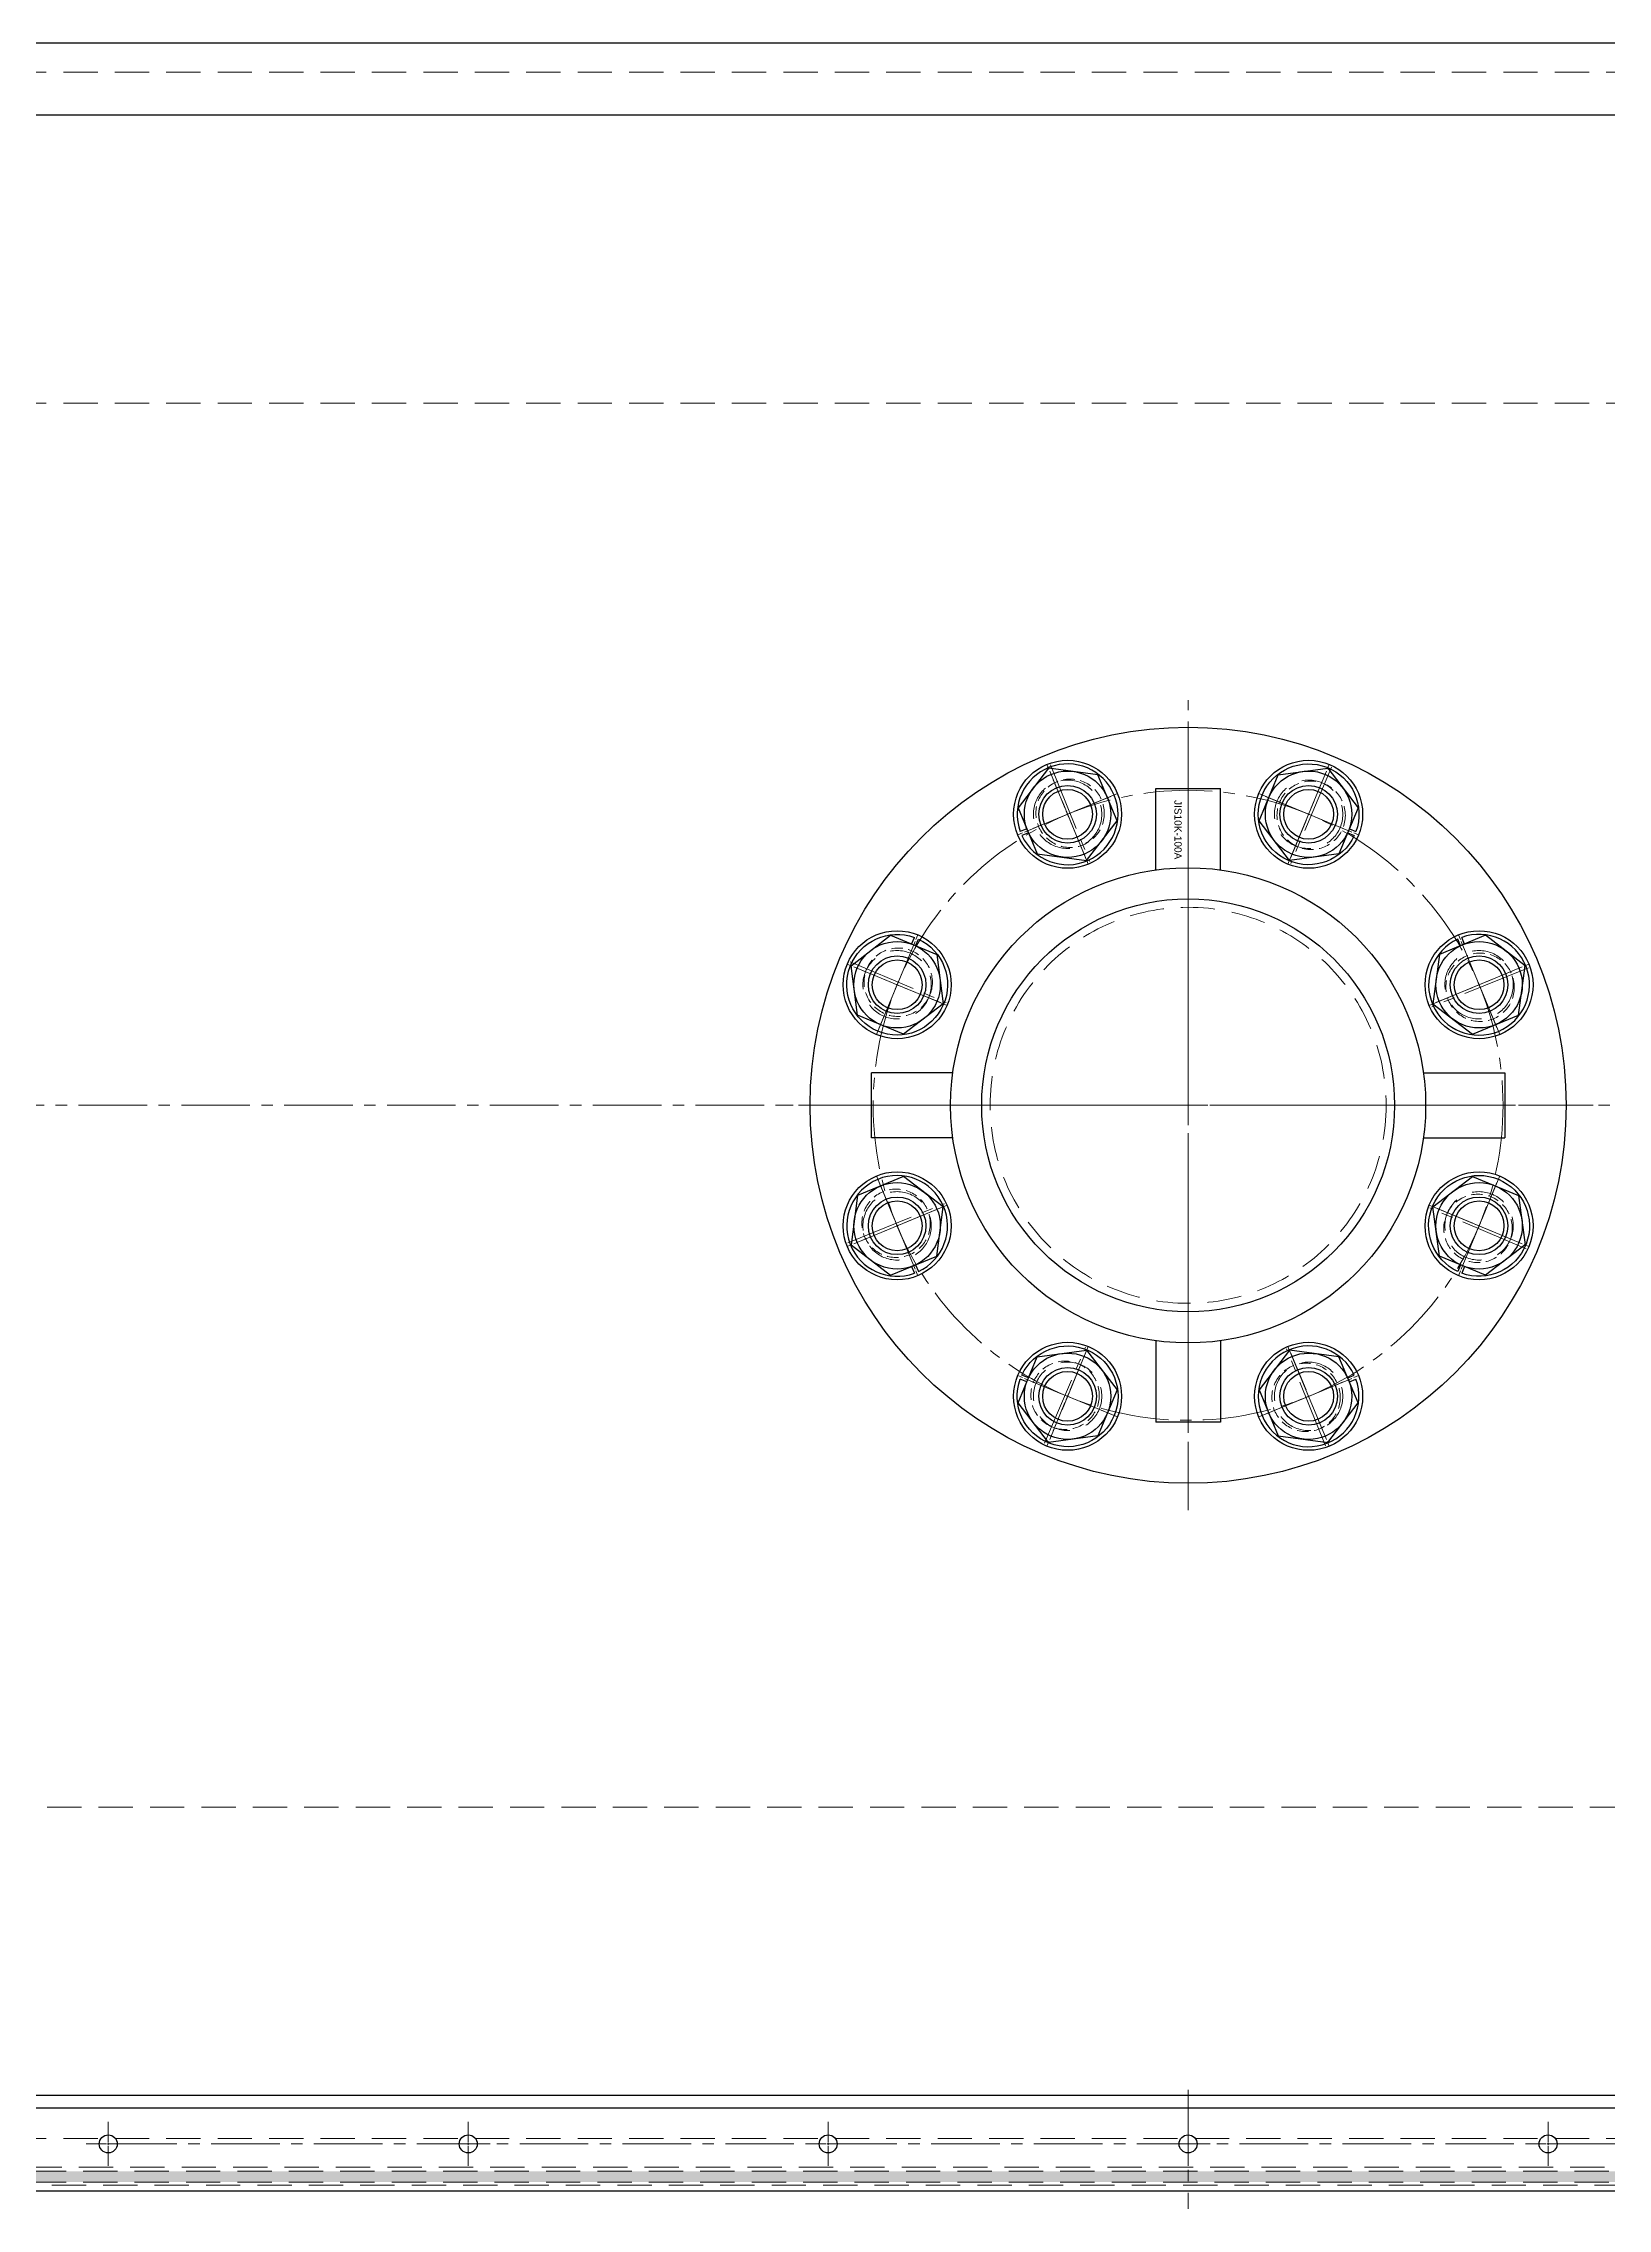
# Model space of a CAD drawing. Header units: millimetres. Extents: x 0 to 51411, y 0 to 16902.
# Drawn here: x 4771 to 5206, y 13189 to 13791 of the extents above; entities that cross this region are included whole.
import ezdxf

# ---------------------------------------------------------------- set-up
doc = ezdxf.new("R2010")
doc.units = ezdxf.units.MM
doc.linetypes.add('CENTER2', pattern=[28.575, 19.05, -3.175, 3.175, -3.175])
doc.linetypes.add('HIDDEN2', pattern=[4.7625, 3.175, -1.5875])
for name, color, linetype, lineweight in [('01_外形線', 7, 'Continuous', 25), ('03_かくれ線', 6, 'HIDDEN2', 13), ('04_中心線', 1, 'CENTER2', 9)]:
    doc.layers.add(name, color=color, linetype=linetype, lineweight=lineweight)
doc.styles.get("Standard").update_dxf_attribs({"font": 'arial.ttf'})

# ---------------------------------------------------------------- blocks, each defined once
blk = doc.blocks.new('*U1420')
at = {"layer": '04_中心線', "color": 0, "linetype": 'CENTER2', "transparency": 16777216}
for p, q in [((0, 11), (0, 91)), ((-91, 0), (-11, 0)), ((11, 0), (91, 0)), ((0, -91), (0, -11))]:
    blk.add_line(p, q, dxfattribs=at)
at = {"layer": '04_中心線', "color": 0, "linetype": 'Continuous', "transparency": 16777216}
for p, q in [((-5.5, 0), (5.5, 0)), ((0, -5.5), (0, 5.5))]:
    blk.add_line(p, q, dxfattribs=at)
blk = doc.blocks.new('*U1417')
at = {"layer": '04_中心線', "color": 0, "linetype": 'CENTER2', "transparency": 16777216}
for p, q in [((0, 1.9), (0, 13)), ((-13, 0), (-1.9, 0)), ((1.9, 0), (13, 0)), ((0, -13), (0, -1.9))]:
    blk.add_line(p, q, dxfattribs=at)
at = {"layer": '04_中心線', "color": 0, "linetype": 'Continuous', "transparency": 16777216}
for p, q in [((-0.95, 0), (0.95, 0)), ((0, -0.95), (0, 0.95))]:
    blk.add_line(p, q, dxfattribs=at)
blk = doc.blocks.new('*U1430')
at = {"layer": '04_中心線', "color": 0, "linetype": 'CENTER2', "transparency": 16777216}
for p, q in [((0, 1.9), (0, 13)), ((-13, 0), (-1.9, 0)), ((1.9, 0), (13, 0)), ((0, -13), (0, -1.9))]:
    blk.add_line(p, q, dxfattribs=at)
at = {"layer": '04_中心線', "color": 0, "linetype": 'Continuous', "transparency": 16777216}
for p, q in [((-0.95, 0), (0.95, 0)), ((0, -0.95), (0, 0.95))]:
    blk.add_line(p, q, dxfattribs=at)
blk = doc.blocks.new('*U1412')
at = {"layer": '04_中心線', "color": 0, "linetype": 'CENTER2', "transparency": 16777216}
for p, q in [((0, 1.9), (0, 13)), ((-13, 0), (-1.9, 0)), ((1.9, 0), (13, 0)), ((0, -13), (0, -1.9))]:
    blk.add_line(p, q, dxfattribs=at)
at = {"layer": '04_中心線', "color": 0, "linetype": 'Continuous', "transparency": 16777216}
for p, q in [((-0.95, 0), (0.95, 0)), ((0, -0.95), (0, 0.95))]:
    blk.add_line(p, q, dxfattribs=at)
blk = doc.blocks.new('*U1431')
at = {"layer": '04_中心線', "color": 0, "linetype": 'CENTER2', "transparency": 16777216}
for p, q in [((0, 1.9), (0, 13)), ((-13, 0), (-1.9, 0)), ((1.9, 0), (13, 0)), ((0, -13), (0, -1.9))]:
    blk.add_line(p, q, dxfattribs=at)
at = {"layer": '04_中心線', "color": 0, "linetype": 'Continuous', "transparency": 16777216}
for p, q in [((-0.95, 0), (0.95, 0)), ((0, -0.95), (0, 0.95))]:
    blk.add_line(p, q, dxfattribs=at)
blk = doc.blocks.new('*U1415')
at = {"layer": '04_中心線', "color": 0, "linetype": 'CENTER2', "transparency": 16777216}
for p, q in [((0, 1.9), (0, 13)), ((-13, 0), (-1.9, 0)), ((0, -13), (0, -1.9)), ((1.9, 0), (13, 0))]:
    blk.add_line(p, q, dxfattribs=at)
at = {"layer": '04_中心線', "color": 0, "linetype": 'Continuous', "transparency": 16777216}
for p, q in [((0, -0.95), (0, 0.95)), ((-0.95, 0), (0.95, 0))]:
    blk.add_line(p, q, dxfattribs=at)
blk = doc.blocks.new('*U1413')
at = {"layer": '04_中心線', "color": 0, "linetype": 'CENTER2', "transparency": 16777216}
for p, q in [((0, 1.9), (0, 13)), ((-13, 0), (-1.9, 0)), ((0, -13), (0, -1.9)), ((1.9, 0), (13, 0))]:
    blk.add_line(p, q, dxfattribs=at)
at = {"layer": '04_中心線', "color": 0, "linetype": 'Continuous', "transparency": 16777216}
for p, q in [((0, -0.95), (0, 0.95)), ((-0.95, 0), (0.95, 0))]:
    blk.add_line(p, q, dxfattribs=at)
blk = doc.blocks.new('*U1414')
at = {"layer": '04_中心線', "color": 0, "linetype": 'CENTER2', "transparency": 16777216}
for p, q in [((0, 1.9), (0, 13)), ((-13, 0), (-1.9, 0)), ((1.9, 0), (13, 0)), ((0, -13), (0, -1.9))]:
    blk.add_line(p, q, dxfattribs=at)
at = {"layer": '04_中心線', "color": 0, "linetype": 'Continuous', "transparency": 16777216}
for p, q in [((-0.95, 0), (0.95, 0)), ((0, -0.95), (0, 0.95))]:
    blk.add_line(p, q, dxfattribs=at)
blk = doc.blocks.new('*U1416')
at = {"layer": '04_中心線', "color": 0, "linetype": 'CENTER2', "transparency": 16777216}
for p, q in [((0, 1.9), (0, 13)), ((-13, 0), (-1.9, 0)), ((1.9, 0), (13, 0)), ((0, -13), (0, -1.9))]:
    blk.add_line(p, q, dxfattribs=at)
at = {"layer": '04_中心線', "color": 0, "linetype": 'Continuous', "transparency": 16777216}
for p, q in [((-0.95, 0), (0.95, 0)), ((0, -0.95), (0, 0.95))]:
    blk.add_line(p, q, dxfattribs=at)
blk = doc.blocks.new('*U1524')
at = {"layer": '04_中心線', "color": 0, "linetype": 'CENTER2', "transparency": 16777216}
for p, q in [((0, 0.52), (0, 6.11)), ((-6.11, 0), (-0.52, 0)), ((0.52, 0), (6.11, 0)), ((0, -6.11), (0, -0.52))]:
    blk.add_line(p, q, dxfattribs=at)
at = {"layer": '04_中心線', "color": 0, "linetype": 'Continuous', "transparency": 16777216}
for p, q in [((-0.26, 0), (0.26, 0)), ((0, -0.26), (0, 0.26))]:
    blk.add_line(p, q, dxfattribs=at)
blk = doc.blocks.new('*U1525')
at = {"layer": '04_中心線', "color": 0, "linetype": 'CENTER2', "transparency": 16777216}
for p, q in [((0, 0.52), (0, 6.11)), ((-6.11, 0), (-0.52, 0)), ((0.52, 0), (6.11, 0)), ((0, -6.11), (0, -0.52))]:
    blk.add_line(p, q, dxfattribs=at)
at = {"layer": '04_中心線', "color": 0, "linetype": 'Continuous', "transparency": 16777216}
for p, q in [((-0.26, 0), (0.26, 0)), ((0, -0.26), (0, 0.26))]:
    blk.add_line(p, q, dxfattribs=at)
blk = doc.blocks.new('*U1526')
at = {"layer": '04_中心線', "color": 0, "linetype": 'CENTER2', "transparency": 16777216}
for p, q in [((0, 0.52), (0, 6.11)), ((-6.11, 0), (-0.52, 0)), ((0.52, 0), (6.11, 0)), ((0, -6.11), (0, -0.52))]:
    blk.add_line(p, q, dxfattribs=at)
at = {"layer": '04_中心線', "color": 0, "linetype": 'Continuous', "transparency": 16777216}
for p, q in [((-0.26, 0), (0.26, 0)), ((0, -0.26), (0, 0.26))]:
    blk.add_line(p, q, dxfattribs=at)
blk = doc.blocks.new('*U1527')
at = {"layer": '04_中心線', "color": 0, "linetype": 'CENTER2', "transparency": 16777216}
for p, q in [((0, 0.52), (0, 6.11)), ((-6.11, 0), (-0.52, 0)), ((0.52, 0), (6.11, 0)), ((0, -6.11), (0, -0.52))]:
    blk.add_line(p, q, dxfattribs=at)
at = {"layer": '04_中心線', "color": 0, "linetype": 'Continuous', "transparency": 16777216}
for p, q in [((-0.26, 0), (0.26, 0)), ((0, -0.26), (0, 0.26))]:
    blk.add_line(p, q, dxfattribs=at)
blk = doc.blocks.new('*U1514')
at = {"layer": '04_中心線', "color": 0, "linetype": 'CENTER2', "transparency": 16777216}
for p, q in [((0, 0.52), (0, 6.11)), ((-6.11, 0), (-0.52, 0)), ((0.52, 0), (6.11, 0)), ((0, -6.11), (0, -0.52))]:
    blk.add_line(p, q, dxfattribs=at)
at = {"layer": '04_中心線', "color": 0, "linetype": 'Continuous', "transparency": 16777216}
for p, q in [((-0.26, 0), (0.26, 0)), ((0, -0.26), (0, 0.26))]:
    blk.add_line(p, q, dxfattribs=at)

msp = doc.modelspace()

# ---------------------------------------------------------------- hatches: boundary and pattern name
at = {"layer": '03_かくれ線', "transparency": 33554495}
h = msp.add_hatch(color=256, dxfattribs=at)
h.dxf.hatch_style = 1
h.paths.add_polyline_path([(5419.467, 13196.814), (5419.467, 13199.814), (3439.467, 13199.814), (3439.467, 13196.814)])

# ---------------------------------------------------------------- linework, layer by layer
at = {"layer": '01_外形線'}
for p, q in [((5429.467, 13790.91), (4696.467, 13790.91)), ((4759.467, 13217.41), (5419.467, 13217.41)), ((4759.467, 13194.41), (5419.467, 13194.41))]:
    msp.add_line(p, q, dxfattribs=at)
msp.add_lwpolyline([(4739.467, 13760.909), (4739.467, 13230.911, 0.4142136), (4749.467, 13220.911), (5437.467, 13220.911, 0.4142136), (5447.467, 13230.911), (5447.467, 13760.909, 0.4142136), (5437.467, 13770.909), (4749.467, 13770.909, 0.4142136)], format="xyb", close=True, dxfattribs=at)
for points in [[(5043.289, 13570.842, 46.6452283), (5042.83, 13571.951)], [(5135.645, 13570.842, -46.6452283), (5136.104, 13571.951)], [(5014.534, 13542.088, -46.6452283), (5013.426, 13542.547)], [(5164.399, 13542.088, 46.6452283), (5165.508, 13542.547)], [(5014.534, 13449.732, 46.6452283), (5013.426, 13449.273)], [(5164.399, 13449.732, -46.6452283), (5165.508, 13449.273)], [(5043.289, 13420.978, -46.6452283), (5042.83, 13419.869)], [(5135.645, 13420.978, 46.6452283), (5136.104, 13419.869)]]:
    msp.add_lwpolyline(points, format="xyb", dxfattribs=at)
for points in [[(5050.68, 13589.551), (5042.244, 13578.558)], [(5064.417, 13587.742), (5050.68, 13589.551)], [(5114.517, 13587.742), (5128.254, 13589.551)], [(5128.254, 13589.551), (5136.69, 13578.558)], [(5069.72, 13574.941), (5064.417, 13587.742)], [(5080.467, 13583.91), (5098.467, 13583.91)], [(5080.467, 13561.289), (5080.467, 13583.91)], [(5098.467, 13561.289), (5098.467, 13583.91)], [(5109.214, 13574.941), (5114.517, 13587.742)], [(5042.244, 13578.558), (5047.547, 13565.756)], [(5136.69, 13578.558), (5131.387, 13565.756)], [(5044.666, 13572.712), (5042.83, 13571.951)], [(5045.125, 13571.603), (5043.289, 13570.842)], [(5061.285, 13563.948), (5069.72, 13574.941)], [(5117.649, 13563.948), (5109.214, 13574.941)], [(5133.809, 13571.603), (5135.645, 13570.842)], [(5134.268, 13572.712), (5136.104, 13571.951)], [(5047.547, 13565.756), (5061.285, 13563.948)], [(5131.387, 13565.756), (5117.649, 13563.948)], [(4995.826, 13534.697), (5006.819, 13543.133)], [(5006.819, 13543.133), (5019.621, 13537.83)], [(5012.665, 13540.711), (5013.426, 13542.547)], [(5013.774, 13540.252), (5014.534, 13542.088)], [(5172.115, 13543.133), (5159.313, 13537.83)], [(5165.16, 13540.252), (5164.399, 13542.088)], [(5166.269, 13540.711), (5165.508, 13542.547)], [(5183.108, 13534.697), (5172.115, 13543.133)], [(4997.634, 13520.96), (4995.826, 13534.697)], [(5019.621, 13537.83), (5021.429, 13524.092)], [(5159.313, 13537.83), (5157.505, 13524.092)], [(5181.299, 13520.96), (5183.108, 13534.697)], [(5021.429, 13524.092), (5010.436, 13515.657)], [(5157.505, 13524.092), (5168.498, 13515.657)], [(5010.436, 13515.657), (4997.634, 13520.96)], [(5168.498, 13515.657), (5181.299, 13520.96)], [(5024.088, 13504.91), (5001.467, 13504.91)], [(5001.467, 13486.91), (5001.467, 13504.91)], [(5154.846, 13504.91), (5177.467, 13504.91)], [(5177.467, 13504.91), (5177.467, 13486.91)], [(5024.088, 13486.91), (5001.467, 13486.91)], [(5154.846, 13486.91), (5177.467, 13486.91)], [(5010.436, 13476.163), (4997.634, 13470.86)], [(5021.429, 13467.728), (5010.436, 13476.163)], [(5157.505, 13467.728), (5168.498, 13476.163)], [(5168.498, 13476.163), (5181.299, 13470.86)], [(4997.634, 13470.86), (4995.826, 13457.123)], [(5019.621, 13453.99), (5021.429, 13467.728)], [(5159.313, 13453.99), (5157.505, 13467.728)], [(5181.299, 13470.86), (5183.108, 13457.123)], [(4995.826, 13457.123), (5006.819, 13448.687)], [(5183.108, 13457.123), (5172.115, 13448.687)], [(5006.819, 13448.687), (5019.621, 13453.99)], [(5012.665, 13451.109), (5013.426, 13449.273)], [(5013.774, 13451.568), (5014.534, 13449.732)], [(5172.115, 13448.687), (5159.313, 13453.99)], [(5165.16, 13451.568), (5164.399, 13449.732)], [(5166.269, 13451.109), (5165.508, 13449.273)], [(5042.244, 13413.262), (5047.547, 13426.064)], [(5047.547, 13426.064), (5061.285, 13427.872)], [(5061.285, 13427.872), (5069.72, 13416.879)], [(5080.467, 13430.531), (5080.467, 13407.91)], [(5098.467, 13430.531), (5098.467, 13407.91)], [(5117.649, 13427.872), (5109.214, 13416.879)], [(5131.387, 13426.064), (5117.649, 13427.872)], [(5136.69, 13413.262), (5131.387, 13426.064)], [(5044.666, 13419.108), (5042.83, 13419.869)], [(5045.125, 13420.217), (5043.289, 13420.978)], [(5133.809, 13420.217), (5135.645, 13420.978)], [(5134.268, 13419.108), (5136.104, 13419.869)], [(5069.72, 13416.879), (5064.417, 13404.078)], [(5109.214, 13416.879), (5114.517, 13404.078)], [(5050.68, 13402.269), (5042.244, 13413.262)], [(5098.467, 13407.91), (5080.467, 13407.91)], [(5128.254, 13402.269), (5136.69, 13413.262)], [(5064.417, 13404.078), (5050.68, 13402.269)], [(5114.517, 13404.078), (5128.254, 13402.269)]]:
    msp.add_lwpolyline(points, dxfattribs=at)
for centre, radius in [((5089.467, 13495.91), 105), ((5055.982, 13576.749), 15), ((5055.982, 13576.749), 12), ((5122.952, 13576.749), 15), ((5122.952, 13576.749), 12), ((5055.982, 13576.749), 8), ((5055.982, 13576.749), 6.918), ((5122.952, 13576.749), 8), ((5122.952, 13576.749), 6.918), ((5089.467, 13495.91), 66), ((5089.467, 13495.91), 57.35), ((5008.627, 13529.395), 15), ((5008.627, 13529.395), 12), ((5170.306, 13529.395), 15), ((5170.306, 13529.395), 12), ((5008.627, 13529.395), 8), ((5008.627, 13529.395), 6.918), ((5170.306, 13529.395), 8), ((5170.306, 13529.395), 6.918), ((5008.627, 13462.425), 15), ((5008.627, 13462.425), 12), ((5170.306, 13462.425), 15), ((5170.306, 13462.425), 12), ((5008.627, 13462.425), 8), ((5008.627, 13462.425), 6.918), ((5170.306, 13462.425), 8), ((5170.306, 13462.425), 6.918), ((5055.982, 13415.071), 15), ((5055.982, 13415.071), 12), ((5122.952, 13415.071), 15), ((5122.952, 13415.071), 12), ((5055.982, 13415.071), 8), ((5055.982, 13415.071), 6.918), ((5122.952, 13415.071), 8), ((5122.952, 13415.071), 6.918), ((4789.467, 13207.41), 2.5), ((4889.467, 13207.41), 2.5), ((4989.467, 13207.41), 2.5), ((5089.467, 13207.41), 2.5), ((5189.467, 13207.41), 2.5)]:
    msp.add_circle(centre, radius, dxfattribs=at)
at = {"layer": '03_かくれ線', "ltscale": 3}
for p, q in [((5429.467, 13782.91), (3429.467, 13782.91)), ((5429.467, 13690.91), (3429.467, 13690.91)), ((3429.467, 13300.91), (5429.467, 13300.91)), ((5429.467, 13208.91), (3429.467, 13208.91)), ((5419.467, 13200.91), (3439.467, 13200.91)), ((3439.467, 13199.814), (5419.467, 13199.814)), ((3439.467, 13196.814), (5419.467, 13196.814)), ((4759.467, 13195.91), (5419.467, 13195.91))]:
    msp.add_line(p, q, dxfattribs=at)
for centre, radius in [((5055.982, 13576.749), 9.5), ((5122.952, 13576.749), 9.5), ((5089.467, 13495.91), 55), ((5008.627, 13529.395), 9.5), ((5170.306, 13529.395), 9.5), ((5008.627, 13462.425), 9.5), ((5170.306, 13462.425), 9.5), ((5055.982, 13415.071), 9.5), ((5122.952, 13415.071), 9.5)]:
    msp.add_circle(centre, radius, dxfattribs=at)
at = {"layer": '03_かくれ線'}
for centre in [(5056.689, 13577.039), (5123.656, 13576.454), (5008.923, 13530.099), (5170.596, 13528.688), (5008.338, 13463.132), (5170.011, 13461.721), (5055.278, 13415.366), (5122.245, 13414.781)]:
    msp.add_circle(centre, 9.5, dxfattribs=at)
at = {"layer": '04_中心線'}
for p, q in [((5457.467, 13495.91), (4729.467, 13495.91)), ((5089.467, 13222.41), (5089.467, 13189.41)), ((4789.467, 13207.41), (5389.467, 13207.41))]:
    msp.add_line(p, q, dxfattribs=at)
for points in [[(5089.467, 13383.41), (5089.467, 13608.41)], [(5061.722, 13562.891), (5050.242, 13590.608)], [(5051.257, 13590.483), (5062.121, 13563.594)], [(5117.211, 13562.891), (5128.692, 13590.608)], [(5129.322, 13589.802), (5117.99, 13563.107)], [(5069.84, 13582.49), (5042.124, 13571.009)], [(5109.094, 13582.49), (5136.81, 13571.009)], [(5002.887, 13515.537), (5014.368, 13543.253)], [(5176.047, 13515.537), (5164.566, 13543.253)], [(5022.486, 13523.655), (4994.769, 13535.135)], [(4995.575, 13535.765), (5022.27, 13524.433)], [(5156.448, 13523.655), (5184.165, 13535.135)], [(5184.04, 13534.12), (5157.151, 13523.256)], [(5201.967, 13495.91), (4976.967, 13495.91)], [(5002.887, 13476.283), (5014.368, 13448.567)], [(5176.047, 13476.283), (5164.566, 13448.567)], [(5022.486, 13468.165), (4994.769, 13456.685)], [(4994.894, 13457.7), (5021.783, 13468.564)], [(5156.448, 13468.165), (5184.165, 13456.685)], [(5183.358, 13456.055), (5156.664, 13467.387)], [(5049.612, 13402.019), (5060.944, 13428.713)], [(5061.722, 13428.929), (5050.242, 13401.212)], [(5127.677, 13401.337), (5116.813, 13428.226)], [(5117.211, 13428.929), (5128.692, 13401.212)], [(5069.84, 13409.33), (5042.124, 13420.811)], [(5109.094, 13409.33), (5136.81, 13420.811)]]:
    msp.add_lwpolyline(points, dxfattribs=at)
msp.add_circle((5089.467, 13495.91), 87.5, dxfattribs=at)
msp.add_circle((5089.467, 13495.91), 87.5, dxfattribs=at)

# ---------------------------------------------------------------- block references
at = {"layer": '04_中心線', "linetype": 'CENTER2'}
for name, p, rotation in [('*U1431', (5055.982, 13576.749), 22.49999999999984), ('*U1417', (5122.952, 13576.749), 337.4999999999999), ('*U1420', (5089.467, 13495.91), 270), ('*U1415', (5008.627, 13529.395), 247.5000000000039), ('*U1412', (5170.306, 13529.395), 292.4999999999998), ('*U1414', (5008.627, 13462.425), 292.4999999999998), ('*U1430', (5170.306, 13462.425), 67.50000000000006), ('*U1413', (5055.982, 13415.071), 337.5000000000037), ('*U1416', (5122.952, 13415.071), 202.5000000000004)]:
    msp.add_blockref(name, p, dxfattribs=dict(at, rotation=rotation))
for name, p in [('*U1524', (4789.467, 13207.41)), ('*U1525', (4889.467, 13207.41)), ('*U1526', (4989.467, 13207.41)), ('*U1527', (5089.467, 13207.41)), ('*U1514', (5189.467, 13207.41))]:
    msp.add_blockref(name, p, dxfattribs=at)

# ---------------------------------------------------------------- texts
at = {"layer": '03_かくれ線'}
msp.add_text('JIS10K-100A', height=2, rotation=270, dxfattribs=at).set_placement((5085.668, 13580.701))

doc.saveas('drawing.dxf')
